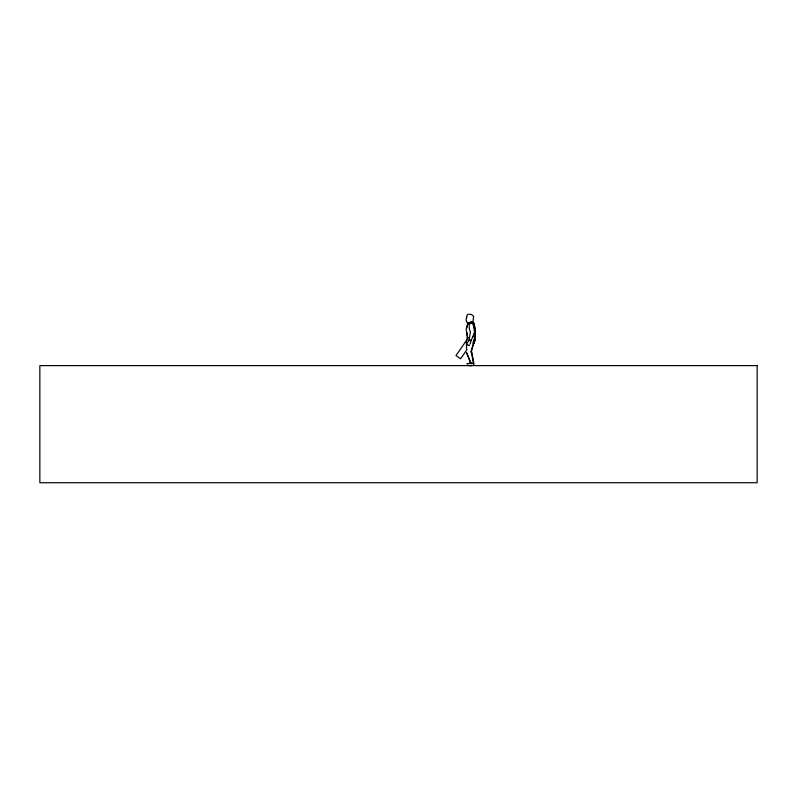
<?xml version="1.0" encoding="UTF-8"?>
<svg xmlns="http://www.w3.org/2000/svg" width="797" height="797" viewBox="0 0 797 797"><rect width="100%" height="100%" fill="white"/><g stroke="black" fill="none" stroke-linecap="round" stroke-linejoin="round"><path stroke-width="1.2" d="M470.35 332.329L469.094 340.329L470.061 340.568L471.107 340.359L474.305 333.843L472.84 336.882L474.265 334.411L474.524 332.249M474.673 337.161L474.873 328.723L473.587 323.174L471.983 321.839L467.799 323.522L467.042 325.704L466.185 329.081L467.291 337.759M475.052 337.161L475.251 328.723L473.966 323.174L472.362 321.839L470.937 322.177M472.89 322.885L473.597 316.14L471.206 314.387L468.218 314.277L467.032 315.134L466.086 319.597L466.803 322.297L468.048 322.506L468.108 324.05L469.134 323.702M474.633 334.411L475.022 331.163L474.364 330.496M473.866 343.039L474.594 338.217L472.9 343.168M474.245 343.039L474.972 338.217L474.125 342.212L475.351 339.462L475.161 336.444M467.54 336.822L466.693 340.957M466.833 328.015L467.411 325.704M474.384 339.97L470.888 351.955M474.763 339.97L471.256 351.955M471.196 340.09L470.17 343.856M473.747 342.212L474.982 339.462L474.793 336.444M467.291 343.158L469.274 339.691L470.001 339.691M474.145 341.465L474.444 340.917M474.823 340.917L473.856 341.823M474.135 333.415L475.052 332.01L473.029 324.23L471.704 323.323L469.234 323.791L469.353 329.271L470.479 332.06M474.504 333.415L475.43 332.01L474.494 328.593M467.69 338.615L455.984 355.582L460.626 358.789L466.823 349.803M468.437 337.769L469.094 337.529M470.957 362.804L466.962 363.84M469.303 322.556L471.983 321.829L473.448 323.203M467.331 363.84L469.234 363.542M468.905 345.221L469.563 345.191L468.108 345.45L466.912 344.075M468.885 365.644L471.655 365.703M471.416 362.794L473.567 363.95M472.362 321.829L473.817 323.203M473.986 330.496L474.653 331.163M471.077 363.86L466.345 352.663M474.414 336.613L475.231 338.307M468.696 357.674L470.718 362.774M466.723 352.663L468.307 356.677M474.185 327.447L475.161 331.353L473.697 325.415M471.754 351.985L473.976 364.139M471.376 351.985L473.597 364.139M466.982 332.548L467.391 335.676M466.634 349.813L466.335 341.604M466.634 316.459L466.653 317.844M757.15 365.614L39.85 365.614L39.85 482.723L757.15 482.723L757.15 365.614"/></g></svg>
